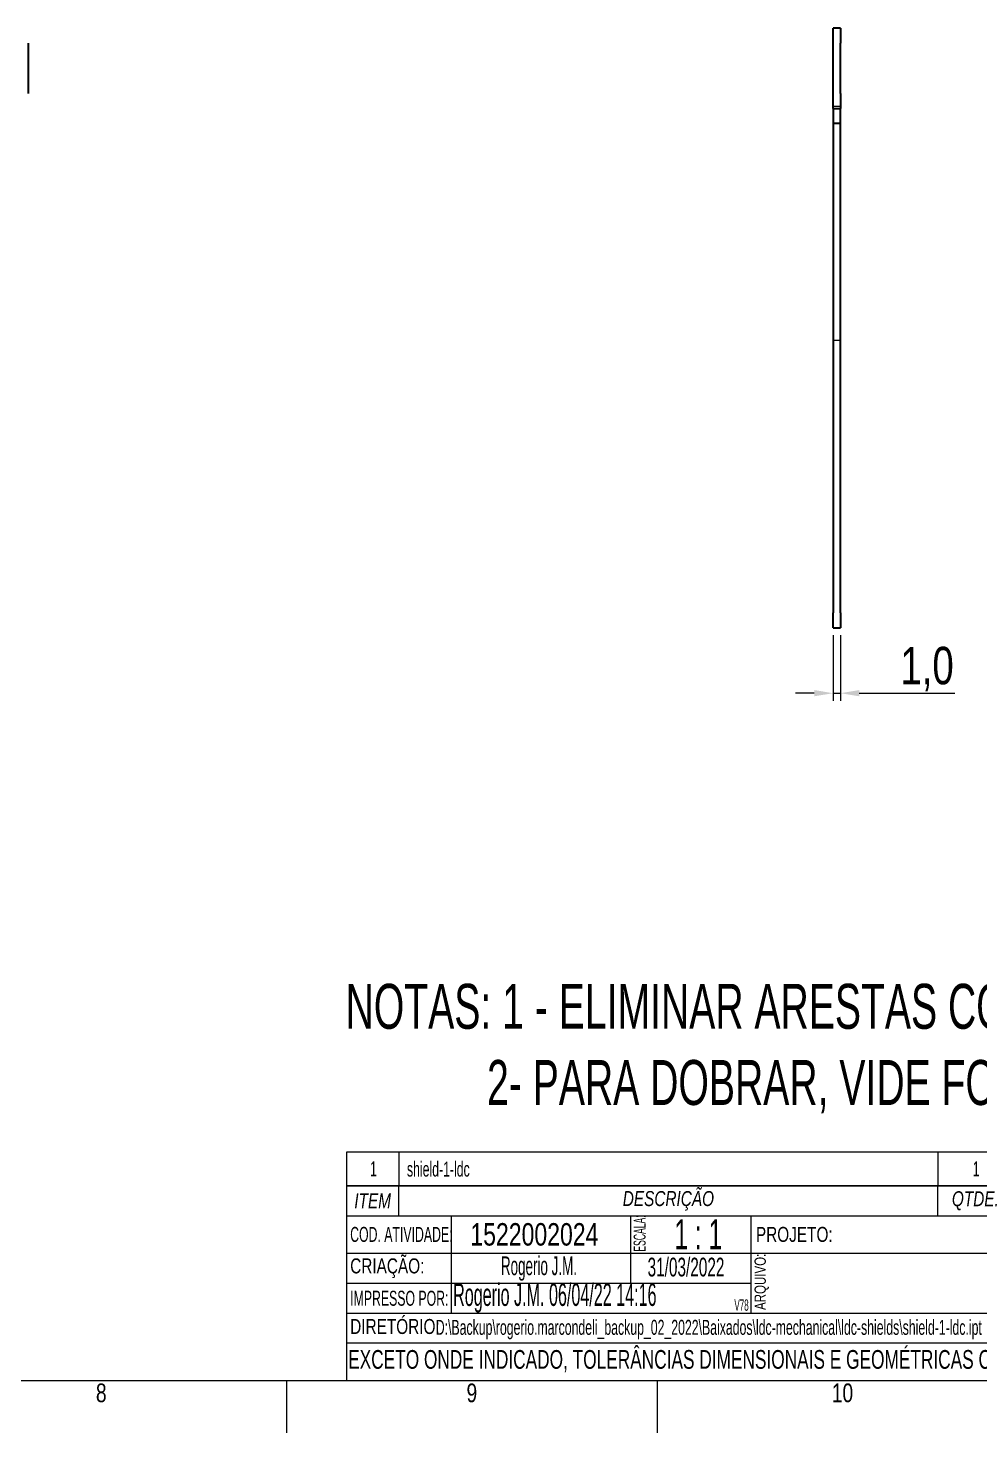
# Model space of a CAD drawing. Header units: millimetres. Extents: x 15 to 597, y -3 to 423.
# Drawn here: x 361.5 to 488.6, y 0 to 187.6 of the extents above; entities that cross this region are included whole.
import ezdxf

# ---------------------------------------------------------------- set-up
doc = ezdxf.new("R2010")
doc.units = ezdxf.units.MM
doc.layers.get('0').update_dxf_attribs({"lineweight": 25})
doc.layers.add('Arestas Visíveis', color=7, linetype='Continuous', lineweight=35)
doc.layers.add('Legenda', color=7, linetype='Continuous', lineweight=25)
for name, color, linetype, lineweight, true_color in [('Dimensão', 98, 'Continuous', 18, 0x006400), ('Legenda Texto', 176, 'Continuous', 25, 0x000080), ('Linhas Invisíveis', 151, 'Continuous', 18, 0x87c4ff), ('Texto', 1, 'Continuous', 30, 0xff0000)]:
    doc.layers.add(name, color=color, linetype=linetype, lineweight=lineweight, true_color=true_color)
doc.styles.add('style1', font='swisscl.ttf', dxfattribs={"width": 0.8})
doc.styles.add('Text Style146', font='ARIALN.TTF', dxfattribs={"width": 0.8})
doc.styles.add('Text Style47', font='swisscl.ttf', dxfattribs={"width": 0.7})
doc.styles.add('Text Style50', font='swisscli.ttf', dxfattribs={"width": 0.8})
doc.styles.add('Text Style51', font='swisscl.ttf', dxfattribs={"width": 0.8})
doc.styles.add('Text Style52', font='swisscl.ttf', dxfattribs={"width": 0.7})
doc.styles.add('Text Style53', font='swisscl.ttf')
doc.styles.add('Text Style54', font='ARIALNI.TTF', dxfattribs={"width": 0.7})
doc.styles.add('Text Style57', font='swisscl.ttf', dxfattribs={"width": 0.8})
doc.styles.add('Texto_1_5 - LNLS', font='swisscl.ttf')
doc.styles.add('Texto_2_5 - LNLS', font='swisscl.ttf')
doc.styles.add('Texto_3 - LNLS', font='swisscl.ttf')
doc.styles.add('Texto_4 - LNLS', font='swisscl.ttf', dxfattribs={"width": 0.85})
doc.styles.add('Texto_5_COTA', font='swisscli.ttf')
doc.dimstyles.new('PADRAO-LNLS', dxfattribs={"dimtxt": 5, "dimasz": 2.5, "dimexe": 1, "dimexo": 1, "dimgap": 0.25, "dimtad": 1, "dimdec": 1, "dimrnd": 1e-08, "dimzin": 0, "dimtxsty": 'Texto_5_COTA', "dimcen": 0.09, "dimdle": 4, "dimclrd": 98, "dimclre": 98, "dimclrt": 1, "dimadec": 1, "dimazin": 0, "dimtfac": 0.3, "dimtdec": 3, "dimtmove": 0, "dimatfit": 3, "dimfxl": 1, "dimtolj": 1, "dimtzin": 0, "dimlwd": 15, "dimlwe": 15, "dimarcsym": 0})

# ---------------------------------------------------------------- blocks, each defined once
blk = doc.blocks.new('Borders A2')
at = {"layer": 'Legenda'}
for p, q in [((25, 7), (587, 7)), ((396, 7), (396, 0)), ((445.5, 7), (445.5, 0))]:
    blk.add_line(p, q, dxfattribs=at)
at = {"layer": 'Legenda', "color": 236, "true_color": 0x800040, "char_height": 2.5, "attachment_point": 2, "style": 'Texto_2_5 - LNLS'}
for s, insert in [('8', (371.25, 6.6)), ('9', (420.75, 6.6)), ('10', (470.25, 6.6))]:
    blk.add_mtext(s, dxfattribs=dict(at, insert=insert))
blk = doc.blocks.new('Title Blocks Legenda_CNPEM_LNLS')
at = {"layer": 'Legenda'}
for p, q in [((55, 146.23), (55, 120.23)), ((55, 146.23), (238, 146.23)), ((62, 142.23), (62, 146.23)), ((134, 142.23), (134, 146.23)), ((55, 142.23), (238, 142.23)), ((69, 142.23), (69, 129.23)), ((93, 133.23), (93, 142.23)), ((109, 142.23), (109, 129.23)), ((55, 137.23), (223, 137.23)), ((55, 133.23), (109, 133.23)), ((55, 129.23), (223, 129.23)), ((238, 125.23), (55, 125.23)), ((55, 120.23), (238, 120.23))]:
    blk.add_line(p, q, dxfattribs=at)
at = {"layer": 'Legenda Texto'}
for s, insert, char_height, width, attachment_point, style in [('\\fSwis721 LtCn BT|b0|i1;\\H2.0000;ITEM', (58.5, 144.23), 2, 9.7933, 5, 'Texto_1_5 - LNLS'), ('\\fSwis721 LtCn BT|b0|i1;\\H2.0000;DESCRIÇÃO', (98, 144.23), 2, 74.5403, 5, 'Texto_1_5 - LNLS'), ('\\fSwis721 LtCn BT|b0|i1;\\H2.0000;QTDE.', (139, 144.23), 2, 10.0834, 5, 'Texto_1_5 - LNLS'), ('\\fSwis721 LtCn BT|b0|i0;\\W0.80;\\H2.0000;COD. ATIVIDADE:', (55.5, 139.73), 2, 13.3892, 4, 'Texto_1_5 - LNLS'), ('\\fSwis721 LtCn BT|b0|i0;\\H2.0000;PROJETO:', (109.69, 139.73), 2, 9.9187, 4, 'Texto_1_5 - LNLS'), ('\\fSwis721 LtCn BT|b0|i0;\\H2.0000;CRIAÇÃO:', (55.5, 135.23), 2, 9.6465, 4, 'Texto_1_5 - LNLS'), ('\\fSwis721 LtCn BT|b0|i0;\\W0.70;Rogerio J.M. 06/04/22 14:16', (69.25, 131.24), 3, 39.6809, 4, 'Texto_3 - LNLS'), ('\\fSwis721 LtCn BT|b0|i0;\\W0.80;\\H2.0000;IMPRESSO POR:', (55.5, 131.2), 2, 13.3654, 4, 'Texto_1_5 - LNLS'), ('\\fSwis721 LtCn BT|b0|i0;\\H2.0000;DIRETÓRIO:', (55.5, 127.43), 2, 11.2726, 4, 'Texto_1_5 - LNLS')]:
    blk.add_mtext(s, dxfattribs=dict(at, insert=insert, char_height=char_height, width=width, attachment_point=attachment_point, style=style))
at = {"layer": 'Legenda Texto', "insert": (94.98, 137.44), "char_height": 1.6, "attachment_point": 7, "rotation": 90, "style": 'Texto_1_5 - LNLS'}
blk.add_mtext('\\fSwis721 LtCn BT|b0|i0;\\W0.70;\\H1.6000;ESCALA:', dxfattribs=at)
at = {"layer": 'Legenda Texto', "insert": (111.42, 129.65), "char_height": 1.5, "width": 8.1475, "attachment_point": 7, "rotation": 90, "style": 'Texto_1_5 - LNLS'}
blk.add_mtext('ARQUIVO:', dxfattribs=at)
at = {"layer": 'Legenda Texto', "style": 'Text Style53'}
blk.add_attdef('COST_CENTER_001', (71.55, 138.26), '', height=3, dxfattribs=at)
at = {"layer": 'Legenda Texto'}
for tag, p, height, style, width in [('PROJECT_001', (160.17, 138.94), 2, 'Text Style146', 0.8), ('AUTHOR_001', (75.63, 134.3), 2.5, 'Text Style52', 0.7), ('CREATION_DATE_001', (95.22, 134.13), 2.5, 'Text Style51', 0.8), ('FILENAME_001', (161, 130.78), 5, 'Text Style54', 0.7), ('FILENAME_AND_PATH_001', (66.93, 126.33), 2, 'Text Style50', 0.8)]:
    blk.add_attdef(tag, p, '', height=height, dxfattribs=dict(at, style=style, width=width))
at = {"layer": 'Texto', "color": 236, "true_color": 0x800040, "insert": (146.31, 122.67), "char_height": 2.5, "width": 182.7014, "attachment_point": 5, "style": 'Texto_4 - LNLS'}
blk.add_mtext('\\fSwis721 LtCn BT|b0|i0;\\W0.90;\\H2.5000;EXCETO ONDE INDICADO, TOLERÂNCIAS DIMENSIONAIS E GEOMÉTRICAS CONFORME \\fSwis721 LtCn BT|b0|i0;\\W0.90;\\H2.5000;NBR ISO 2768-fH\\fSwis721 LtCn BT|b0|i0;\\W0.90;\\H2.5000; E CLASSE DE ACABAMENTO MELHOR QUE \\fSwis721 LtCn BT|b0|i0;\\W0.90;\\H2.5000;N8 (Ra 3,2\\fSymbol|b0|i0;\\W0.90;\\H2.5000;m\\fSwis721 LtCn BT|b0|i0;\\W0.90;\\H2.5000;m)\\fSwis721 LtCn BT|b0|i0;\\W0.90;\\H2.5000;.', dxfattribs=at)
at = {"layer": 'Texto', "color": 176, "true_color": 0x000080}
for tag, p, height, style, width in [('Escala_001', (98.8, 137.77), 4, 'Text Style57', 0.8), ('VERSION_001', (106.81, 129.56), 1.5, 'Text Style47', 0.7)]:
    blk.add_attdef(tag, p, '', height=height, dxfattribs=dict(at, style=style, width=width))
blk = doc.blocks.new('LISTA DE PARTES')
at = {"layer": 'Legenda Texto'}
for p, q in [((587, 37.51), (404, 37.51)), ((404, 37.51), (404, 33)), ((411, 37.51), (411, 33)), ((483, 37.51), (483, 33)), ((587, 33), (404, 33))]:
    blk.add_line(p, q, dxfattribs=at)
at = {"layer": 'Legenda Texto', "color": 176, "true_color": 0x000080, "char_height": 2, "attachment_point": 7, "style": 'style1'}
for s, insert in [('1', (407.15, 34.27)), ('shield-1-ldc', (412.08, 34.21)), ('1', (487.65, 34.27))]:
    blk.add_mtext(s, dxfattribs=dict(at, insert=insert))
blk = doc.blocks.new('*D20')
at = {"layer": 'Defpoints', "color": 0, "linetype": 'Continuous', "transparency": 16777216}
for p in [(468.99, 107.54), (469.99, 107.54), (469.99, 98.8)]:
    blk.add_point(p, dxfattribs=at)
at = {"layer": 'Dimensão', "color": 98, "linetype": 'Continuous', "lineweight": 15, "true_color": 0x006400, "transparency": 16777216}
for p, q in [((468.99, 106.54), (468.99, 97.8)), ((469.99, 106.54), (469.99, 97.8)), ((466.49, 98.8), (463.99, 98.8)), ((468.99, 98.8), (469.99, 98.8)), ((472.49, 98.8), (485.25, 98.8))]:
    blk.add_line(p, q, dxfattribs=at)
at = {"layer": 'Dimensão', "color": 98, "linetype": 'Continuous', "true_color": 0x006400, "transparency": 16777216}
for points in [[(466.49, 99.22), (466.49, 98.39), (468.99, 98.8)], [(472.49, 99.22), (472.49, 98.39), (469.99, 98.8)]]:
    blk.add_solid(points, dxfattribs=at)
at = {"layer": 'Dimensão', "color": 1, "linetype": 'Continuous', "lineweight": 18, "transparency": 16777216, "insert": (481.55, 102.03), "char_height": 5, "attachment_point": 5, "style": 'Texto_5_COTA'}
blk.add_mtext('\\A1;1,0', dxfattribs=at)

msp = doc.modelspace()

# ---------------------------------------------------------------- linework, layer by layer
at = {"layer": 'Arestas Visíveis'}
for p, q in [((468.99, 185.64), (468.99, 187.64)), ((469.99, 187.64), (468.99, 187.64)), ((469.99, 187.64), (469.99, 185.64)), ((361.48, 185.64), (361.48, 178.91)), ((468.99, 178.91), (468.99, 185.64)), ((469.99, 178.91), (469.99, 185.64)), ((468.99, 176.91), (468.99, 178.91)), ((469.99, 178.91), (469.99, 176.91)), ((468.99, 176.91), (469.99, 176.91)), ((468.99, 176.91), (468.99, 174.94)), ((469.99, 174.94), (469.99, 176.91)), ((468.99, 174.94), (468.99, 109.54)), ((468.99, 174.94), (469.99, 174.94)), ((469.99, 109.54), (469.99, 174.94)), ((468.99, 107.54), (468.99, 109.54)), ((469.99, 109.54), (469.99, 107.54)), ((468.99, 107.54), (469.99, 107.54))]:
    msp.add_line(p, q, dxfattribs=at)
at = {"layer": 'Linhas Invisíveis'}
for p, q in [((468.99, 177.2), (469.99, 177.2)), ((468.99, 145.94), (469.99, 145.94))]:
    msp.add_line(p, q, dxfattribs=at)

# ---------------------------------------------------------------- block references
msp.add_blockref('Borders A2', (0, 0))
ref = msp.add_blockref('Title Blocks Legenda_CNPEM_LNLS', (349, -113.23))
ref.add_attrib('FILENAME_AND_PATH_001', 'D:\\Backup\\rogerio.marcondeli_backup_02_2022\\Baixados\\ldc-mechanical\\ldc-shields\\shield-1-ldc.ipt', (415.93, 13.1), dxfattribs={"layer": 'Legenda Texto', "height": 2, "style": 'Text Style50', "width": 0.8})
ref.add_attrib('CREATION_DATE_001', '31/03/2022', (444.22, 20.9), dxfattribs={"layer": 'Legenda Texto', "height": 2.5, "style": 'Text Style51', "width": 0.8})
ref.add_attrib('AUTHOR_001', 'Rogerio J.M.', (424.63, 21.07), dxfattribs={"layer": 'Legenda Texto', "height": 2.5, "style": 'Text Style52', "width": 0.7})
ref.add_attrib('COST_CENTER_001', '1522002024', (420.55, 25.02), dxfattribs={"layer": 'Legenda Texto', "height": 3, "style": 'Text Style53'})
ref.add_attrib('VERSION_001', 'V78', (455.81, 16.32), dxfattribs={"layer": 'Texto', "color": 176, "true_color": 0x000080, "height": 1.5, "style": 'Text Style47', "width": 0.7})
ref.add_attrib('Escala_001', '1 : 1', (447.8, 24.53), dxfattribs={"layer": 'Texto', "color": 176, "true_color": 0x000080, "height": 4, "style": 'Text Style57', "width": 0.8})
at = {"layer": 'Legenda Texto'}
msp.add_blockref('LISTA DE PARTES', (0, 0), dxfattribs=at)

# ---------------------------------------------------------------- texts
at = {"layer": 'Texto', "color": 236, "true_color": 0x80003f, "insert": (403.88, 59.98), "char_height": 6, "width": 112.5813, "attachment_point": 1, "line_spacing_factor": 1.017241, "style": 'Texto_4 - LNLS'}
msp.add_mtext('\\fSwis721 LtCn BT|b0|i0;\\H6.0000;NOTAS: 1 - ELIMINAR ARESTAS CORTANTES.\\P\\fSwis721 LtCn BT|b0|i0;\\H6.0000;             2- PARA DOBRAR, VIDE FOLHA 02.', dxfattribs=at)

# ---------------------------------------------------------------- dimensions: what is measured, and where the dimension line sits
at = {"layer": 'Dimensão', "color": 98, "linetype": 'Continuous', "lineweight": 18, "true_color": 0x006400}
dim = msp.add_linear_dim(base=(469.99, 98.8), p1=(468.99, 107.54), p2=(469.99, 107.54), angle=180, dimstyle='PADRAO-LNLS', override={"dimgap": 0.25, "dimdec": 1, "dimtol": 0, "dimlim": 0, "dimtp": 0, "dimtm": 0, "dimtdec": 3, "dimtofl": 1, "dimatfit": 1}, dxfattribs=at)
dim.commit()
dim.dimension.update_dxf_attribs({"geometry": '*D20', "text_midpoint": (481.55, 98.8), "dimtype": 160})

doc.saveas('drawing.dxf')
